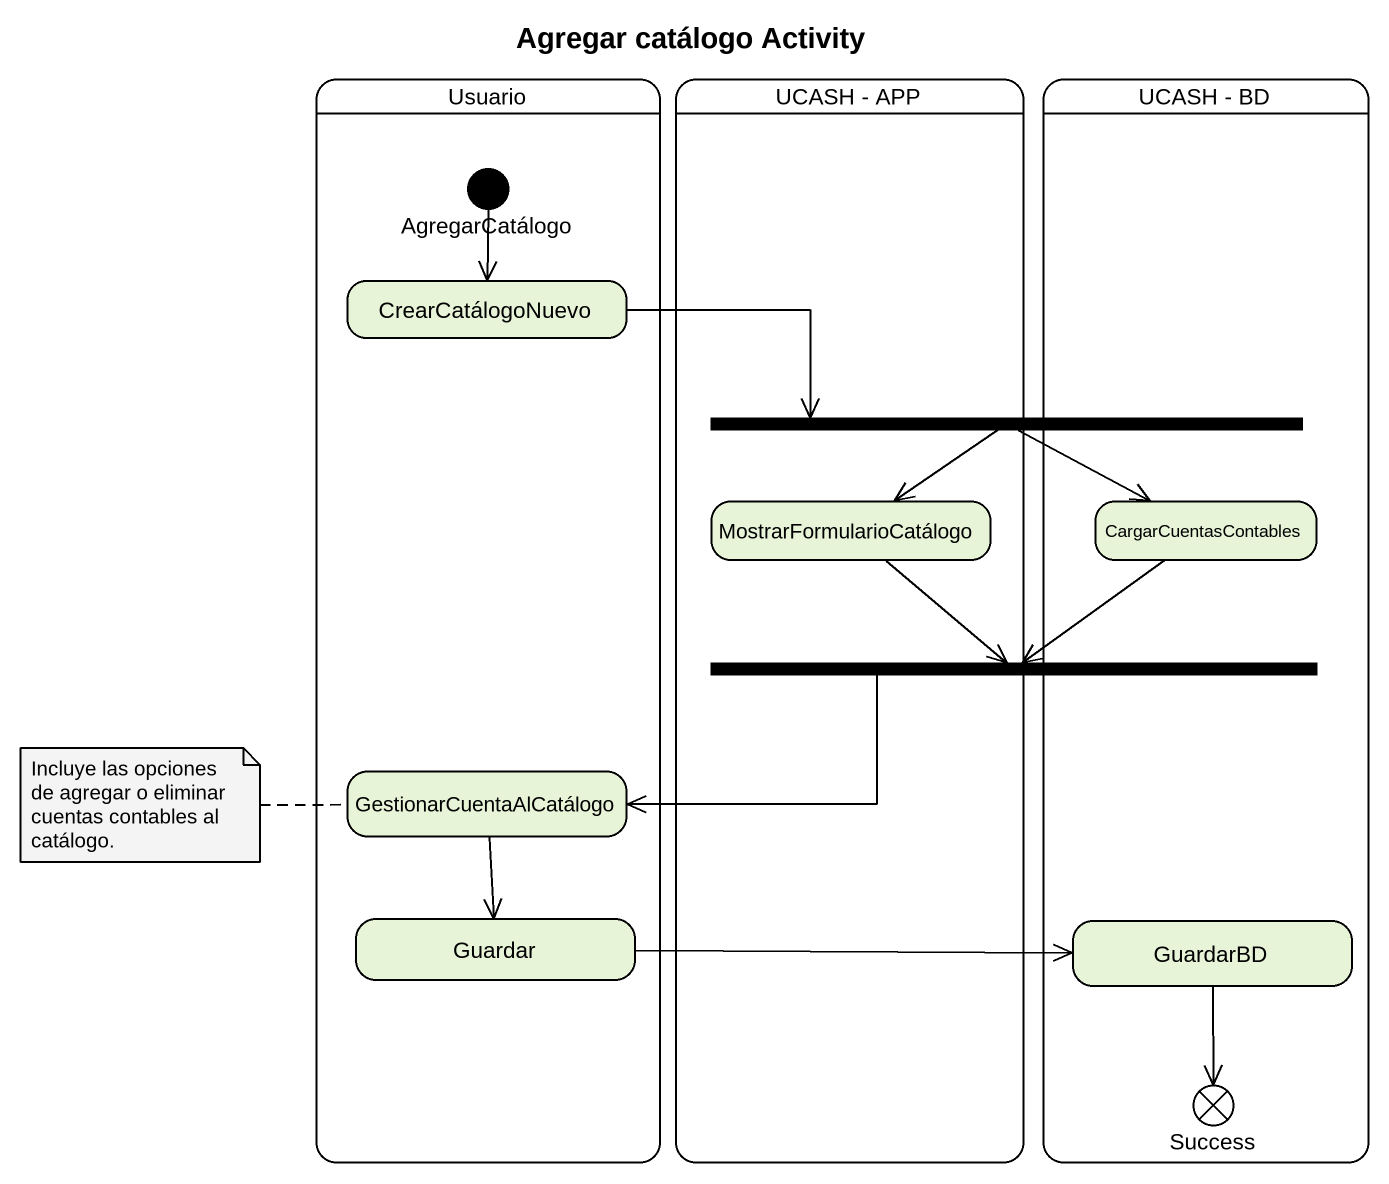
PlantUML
@startuml
title Agregar catálogo Activity
hide empty description
state Usuario {
  state AgregarCatálogo <<start>>
  state CrearCatálogoNuevo
  state GestionarCuentaAlCatálogo
  state Guardar
}
state "UCASH - APP" as UCASH_APP {
  state MostrarFormularioCatálogo
}
state "UCASH - BD" as UCASH_BD {
  state CargarCuentasContables
  state GuardarBD
  state Success <<end>>
}
state fork1 <<fork>>
state fork2 <<join>>
AgregarCatálogo --> CrearCatálogoNuevo
CrearCatálogoNuevo -right-> fork1
fork1 --> MostrarFormularioCatálogo
fork1 -right-> CargarCuentasContables
MostrarFormularioCatálogo --> fork2
CargarCuentasContables --> fork2
fork2 -left-> GestionarCuentaAlCatálogo
GestionarCuentaAlCatálogo --> Guardar
Guardar -right-> GuardarBD
GuardarBD --> Success
note left of GestionarCuentaAlCatálogo : Incluye las opciones de agregar o eliminar cuentas contables al catálogo.
@enduml
